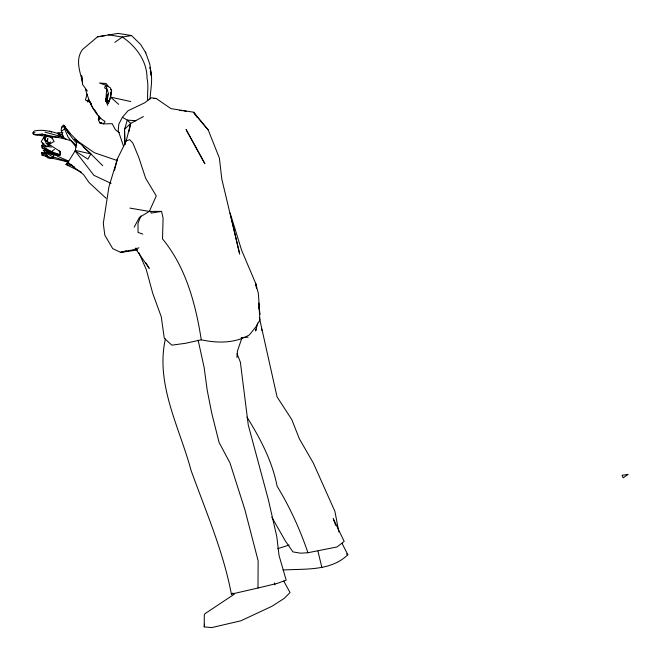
<?xml version="1.0" encoding="UTF-8"?>
<svg xmlns="http://www.w3.org/2000/svg" width="661" height="661" viewBox="0 0 661 661"><rect width="100%" height="100%" fill="white"/><g stroke="black" fill="none" stroke-linecap="round" stroke-linejoin="round"><path stroke-width="0.99" d="M283.784 581.102L290.047 592.553L284.205 598.403L272.183 606.154L240.951 620.77L211.718 627.603L204.241 626.876L204.29 614.879L204.935 613.722L234.25 594.222M165.39 338.919C155.195 384.256 179.709 427.783 191.062 470.401C205.778 511.184 223.286 551.332 231.383 594.123L257.988 588.009L258.137 560.784L244.851 509.565L230.011 463.006L219.064 442.383L211.743 413.208L207.232 390.337L204.092 367.227L198.126 340.142M150.039 99.026C150.576 88.607 153.41 77.791 149.783 67.562M44.907 132.109L60.267 136.323L66.298 139.306L56.863 137.166L50.715 137.025L34.579 134.629L33.05 133.704L33.083 132.316L34.389 130.961C43.857 128.895 53.599 132.126 62.555 134.91L63.34 137.438L66.298 139.306L71.297 140.834L76.668 145.594M61.655 127.854L61.671 127.11L63.72 125.16C67.29 131.704 71.661 137.761 76.75 143.28M98.39 119.79L98.555 115.402L99.224 119.591L98.39 119.79L99.918 122.979L103.323 123.888L112.213 123.714L115.378 129.672L119.244 132.754M48.534 144.131L60.415 151.584L60.209 154.881L56.226 154.996L42.106 147.816L41.618 145.511L44.08 143.908M107.528 94.176L105.603 101.017L107.528 94.176L107.057 100.431L105.603 101.017L106.206 101.554L109.131 100.803L110.635 97.134L111.61 90.78L110.346 87.756L105.727 85.145L99.489 83.022L106.115 83.501L108.553 86.624M236.919 357.518L237.497 350.867L242.033 337.581M204.241 626.876L204.546 624.158M255.914 329.046L255.691 330.954L257.641 323.08M81.336 172.1L65.976 164.49L67.819 162.606L75.379 150.435L76.899 140.347L74.933 139.256L76.445 140.644M46.592 136.232L43.808 137.356L44.527 139.645L46.592 136.232L50.988 136.546M61.671 127.11L61.134 130.159L63.34 137.438L60.267 136.323L57.614 133.505M110.693 89.483L111.61 90.78L110.271 97.547L110.635 97.134L130.704 101.521M37.578 134.852L34.579 134.629L42.114 134.125L56.863 137.166L60.267 136.323L60.638 134.514M128.969 131.456L130.68 123.392L143.429 116.534M47.542 151.584L53.764 154.922L53.277 157.054L51.211 158.144L47.501 157.665L45.749 155.632L47.319 156.161M63.456 136.959L63.34 137.438L61.696 134.737M114.543 170.422L117.385 158.838L126.201 140.967L130.68 123.392L127.317 120.079L122.368 117.319L118.815 124.161L118.228 130.572L123.665 146.659M47.394 140.388L47.881 138.57L47.377 139.958M87.07 94.151L85.426 100.034L90.722 102.29L90.111 102.529L87.781 101.067L88.326 99.505L93.598 109.28L95.101 110.313M45.444 138.868L44.204 138.843L48.922 142.801L48.427 146.288L46.708 146.767L45.097 145.949L41.189 141.644L43.808 137.356L46.088 136.612M45.229 149.303L60.209 154.881L59.664 151.278L60.415 151.584L60.482 153.922L60.209 154.881L51.682 152.873M117.385 158.838L108.891 187.055L103.306 223.426L104.802 235.151L112.709 248.627L120.624 252.37L137.323 250.032M140.909 215.891L138.033 223.253L138.009 232.424L142.768 234.068M110.552 93.333L111.61 90.78M87.26 102.042L87.781 101.067L89.218 100.993M134.158 227.194L139.471 217.337L149.312 211.413L161.557 211.396L163.085 218.113L162.515 238.877C186.014 267.424 195.648 304.002 201.283 339.828C217.403 343.224 234.804 343.53 249.437 334.854L256.179 326.468L259.922 319.891L258.773 302.961M78.775 142.768L76.899 140.347L90.821 153.864L87.896 159.152L74.982 150.791L93.887 175.314L111.089 183.411M50.69 141.834L48.98 144.561L54.128 141.429L51.558 137.281M67.273 162.548L65.976 164.49L72.52 165.349M103.323 123.888L105.091 121.426C94.407 115.452 88.847 100.679 85.5 89.351M62.175 127.185L63.72 125.16L69.785 133.109L75.296 138.835L77.031 142.222M47.741 152.261L48.931 150.758M60.482 153.922L59.135 155.616L56.226 154.996L54.723 153.856M122.368 117.319L128.036 110.751L144.685 102.81L151.278 97.811L156.178 98.472L170.968 108.644L193.417 112.172L208.207 129.961L219.378 158.078L221.799 179.015L239.67 254.064L230.111 212.966L241.587 250.197L255.642 283.329L258.327 293.211L259.847 314.496L259.442 311.48M130.68 123.392L124.541 129.333L124.987 144.676M46.7 151.262L42.147 155.335L41.469 152.972L45.122 152.369L53.764 154.922L50.112 152.831M145.792 52.905L140.677 44.51L131.498 35.545L118.046 33.397L97.498 36.826L82.377 49.674C74.924 60.192 80.221 71.917 82.691 82.98M342.034 543.325L347.843 554.753C330.583 571.418 305.068 568.617 283.032 570.013M61.936 130.886L64.34 129.102L64.985 126.441L63.349 125.871L68.149 137.207L76.189 147.122M47.022 151.865L46.121 150.187L42.106 147.816L51.178 151.749L54.466 149.403M114.849 42.345L122.368 37.024L131.498 35.545M231.383 594.123L232.961 593.082M50.517 153.765L51.227 153.327M46.121 150.187L43.188 150.749L45.014 149.873M126.201 140.967L129.688 139.669L132.795 142.991L138.719 157.235L145.684 178.354L156.277 195.92L149.312 211.413L129.87 208.099M138.992 247.784L133.291 249.734L120.624 252.37L126.4 250.775M277.711 548.688L289.105 545.052M257.988 588.009L277.397 583.349L286.172 580.135L279.058 555.546L276.794 536.558L268.292 499.443L248.272 425.04L240.364 362.121L237.026 353.751M44.204 138.843L46.328 143.454L49.344 143.173M51.442 157.516L53.277 157.054L45.122 152.369L43.833 150.295L45.336 150.617L45.27 149.593M51.178 151.749L41.618 145.511L42.271 145.354M99.918 122.979L101.802 122.525M201.283 339.828L185.468 343.307L171.843 345.158L164.283 338.25L161.251 316.735L152.749 293.393L146.296 269.605L138.909 252.758M271.795 517.15L285.354 540.979L292.939 551.894L300.714 553.191L307.943 552.736L336.986 546.969L344.174 541.417L333.243 518.654L335.664 525.355M161.557 211.396L151.072 213.106L150.882 211.421M49.625 145.717L50.748 145.536M97.498 36.826L105.025 35.661M241.125 337.531L248.09 337.209M53.186 155.054L56.119 154.971M43.75 155.302L42.147 155.335L46.576 156.351L45.749 155.632M153.443 98.439L156.178 98.472M57.829 132.654L62.927 132.762M135.497 249.552L137.389 249.651M47.336 157.566L51.211 158.144L41.99 152.724M135.761 120.74L127.317 120.079L124.541 129.333L124.805 144.544M179.61 110.428L182.634 110.701M52.74 158.103L50.823 157.872L68.802 162.127M40.478 135.191L42.246 135.414M108.189 34.736L122.368 37.024C136.067 46.336 147.155 61.167 147.015 78.329C148.808 85.806 147.122 93.201 147.692 100.67M41.618 145.511L51.368 147.139M109.131 100.803L107.057 100.431L108.52 93.713L105.727 85.145L104.612 87.88L106.702 89.235L105.777 100.505L107.718 105.405M183.642 110.784L186.559 111.403M34.992 132.721L33.124 132.423M75.379 150.435L90.821 153.864L102.744 165.688M59.036 151.229L60.415 151.584M63.282 160.317L67.108 161.408M53.929 157.144L68.116 161.548M117.65 160.689L94.349 152.699L74.933 139.256M42.114 134.125L50.715 137.025L52.706 138.744M67.943 132.481L69.785 133.109L66.323 129.217M51.327 154.054L53.764 154.922M33.05 133.704L34.397 134.241M57.317 156.136L68.306 160.92M346.488 553.959L347.843 554.753M49.914 131.101L51.517 132.084M68.157 132.06L69.785 133.109M74.627 167.225L67.819 162.606L83.559 174.578L89.037 182.527L106.115 198.292M45.262 140.173L48.922 142.801M118.666 104.355L110.635 97.134L108.421 103.744L105.777 100.505L106.206 101.554M77.957 142.032L79.477 143.429M83.253 146.907L90.821 153.864M46.328 143.454L48.228 145.23L46.708 146.767L45.097 145.156M97.44 114.32L95.407 111.048M90.631 102.926L91.54 103.959M193.417 112.172L208.207 129.961M87.343 91.02L82.592 84.55L81.592 75.428L82.278 80.146M45.122 152.369L47.385 155.459M194.334 113.048L197.036 117.22M41.469 152.972L41.841 153.567M145.643 262.483L149.262 268.416L136.34 249.875L135.918 247.958M246.958 417.083C260.351 438.59 272.216 461.089 277.099 486.199C289.882 507.127 300.053 529.535 307.943 552.736M48.6 143.594L49.286 145.007M99.034 116.179L100.199 118.633L99.224 119.591L98.315 115.675M42.808 142.983L43.196 143.999M145.478 52.037L149.807 64.175L151.344 75.808L150.328 71.099M274.406 582.952L275.009 584.919M49.021 143.594L49.426 145.007M59.606 133.935L60.267 136.323M259.352 317.635L277.042 396.84L291.765 419.537L299.367 438.821L313.256 462.898L334.912 511.374L338.878 531.956M317.949 551.167L321.907 567.617M261.508 328.641L261.963 330.599M256.427 288.237L255.642 283.329L255.914 285.345M258.765 306.448L259.17 309.464M50.674 136.397L50.715 137.025M627.95 474.491L623.116 477.862L622.067 475.242L627.95 474.491M201.539 157.657L186.071 129.506L204.877 163.738L201.539 157.657M91.433 105.248L91.268 103.413L91.433 105.248"/></g></svg>
